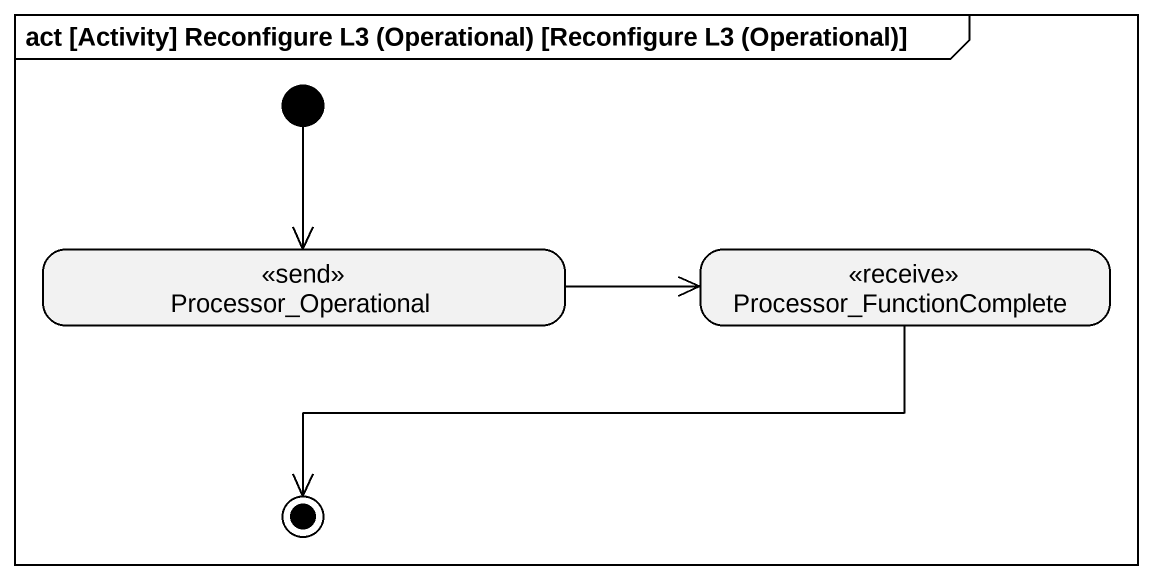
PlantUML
@startuml
mainframe act [Activity] Reconfigure L3 (Operational) [Reconfigure L3 (Operational)]
hide empty description
state Processor_Operational <<send>>
state Processor_FunctionComplete <<receive>>
[*] --> Processor_Operational
Processor_Operational -right-> Processor_FunctionComplete
Processor_FunctionComplete -left-> [*]
@enduml
